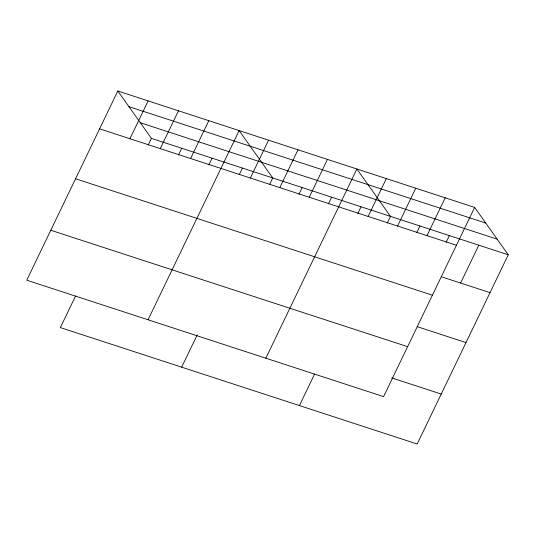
<?xml version="1.0" encoding="UTF-8"?>
<svg xmlns="http://www.w3.org/2000/svg" width="535" height="535" viewBox="0 0 535 535"><rect width="100%" height="100%" fill="white"/><g stroke="black" fill="none" stroke-linecap="round" stroke-linejoin="round"><path stroke-width="0.8" d="M117.807 90.997L26.75 280.2L383.588 396.622L474.645 207.413L117.807 90.997L151.412 138.378L508.25 254.8L417.193 444.003L60.355 327.587L75.555 295.995M129.925 138.732L148.142 100.894M148.195 145.059L151.412 138.378M160.259 148.63L178.469 110.785M178.529 154.956L181.739 148.275M190.594 158.52L208.804 120.683M208.857 164.847L212.074 158.173M148.075 319.783L239.132 130.58L272.736 177.961L269.52 184.642M239.192 174.744L242.402 168.07M250.36 178.021L268.57 140.183M181.679 367.164L197.234 334.843M279.798 187.624L298.015 149.787M298.958 194.245L302.175 187.571M309.243 197.234L327.453 159.39M328.403 203.848L331.613 197.174M265.835 358.203L356.892 169L390.49 216.381L387.28 223.062M357.841 213.452L361.051 206.777M368.12 216.441L386.33 178.603M299.433 405.583L314.633 373.998M397.558 226.044L415.769 188.206M416.718 232.665L419.935 225.984M426.997 235.654L445.207 197.81M446.157 242.268L449.373 235.594M460.602 283.035L478.812 245.197M128.895 106.632L485.733 223.055M140.324 122.742L497.162 239.165M99.597 128.835L456.435 245.257M441.235 276.715L490.04 292.638M75.555 178.784L432.4 295.206M417.193 326.664L465.998 342.587M50.792 230.251L407.63 346.667M391.647 377.877L441.235 394.054M474.645 207.413L508.25 254.8"/></g></svg>
